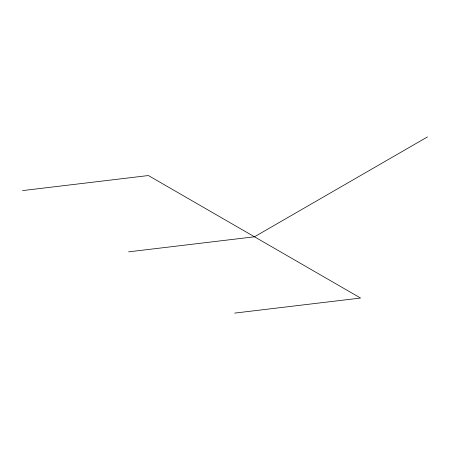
<?xml version="1.0" encoding="UTF-8"?>
<svg xmlns="http://www.w3.org/2000/svg" width="450" height="450" viewBox="0 0 450 450"><rect width="100%" height="100%" fill="white"/><g stroke="black" fill="none" stroke-linecap="round" stroke-linejoin="round"><path stroke-width="0.67" d="M427.5 136.901L254.475 236.796L128.593 251.848M22.5 190.597L148.382 175.539L360.568 298.046L234.686 313.099"/></g></svg>
